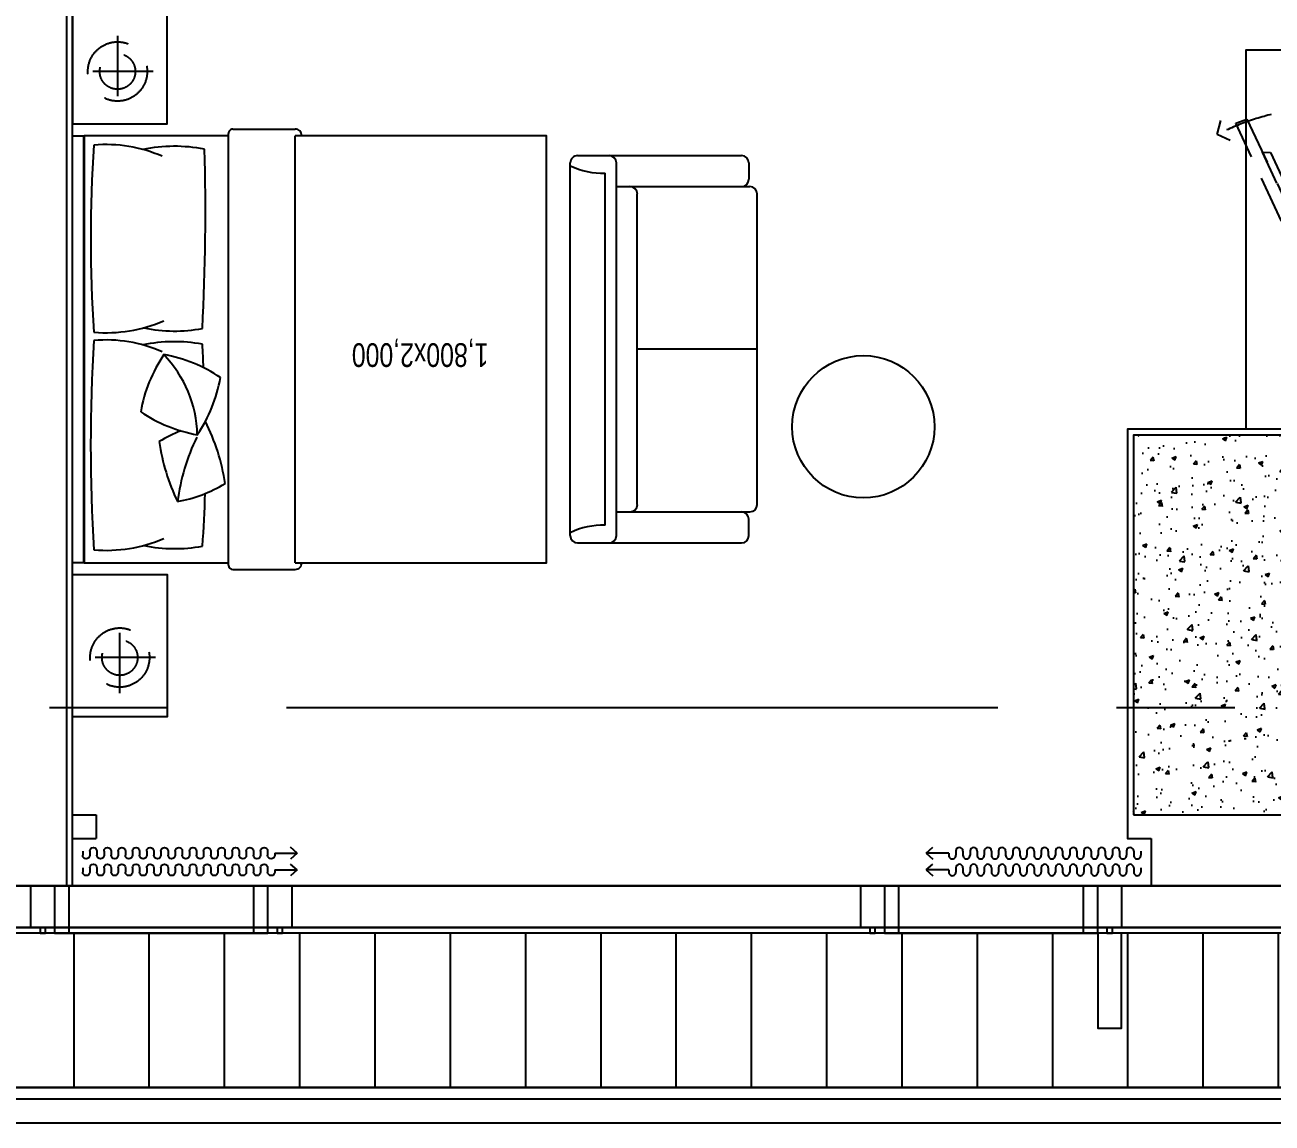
# Model space of a CAD drawing. Header units: millimetres. Extents: x 10000 to 302800, y 6800 to 229018.
# Drawn here: x 194103 to 199363, y 131187 to 135817 of the extents above; entities that cross this region are included whole.
import ezdxf
from ezdxf.enums import TextEntityAlignment as Align

# ---------------------------------------------------------------- set-up
doc = ezdxf.new("R2010")
doc.units = ezdxf.units.MM
doc.header["$LTSCALE"] = 400
doc.header["$MEASUREMENT"] = 0
for name, pattern in [('X-EXT_8F$0$DASHED', [3, 2, -1]), ('X-GRID_5~ROOF$0$CENTER2', [1.125, 0.75, -0.125, 0.125, -0.125]), ('X-ROOM TYPE-SR-1.3+1.7Bay$0$CONTINOUS', [0]), ('X-ROOM TYPE-SR-1.3+1.7Bay$0$HIDDEN', [0.375, 0.25, -0.125]), ('X-ROOM TYPE-SR-1.3+1.7Bay$0$X-ROOM TYPE-SR-3Bay$0$X-ROOM TYPE-SR-3Bay$0$HIDDEN2', [4.7625, 3.175, -1.5875])]:
    doc.linetypes.add(name, pattern=pattern)
doc.layers.get('0').update_dxf_attribs({"linetype": 'CONTINUOUS'})
for name, color, linetype in [('A-DIM1', 7, 'CONTINUOUS'), ('X-COL-8F$0$A-COL', 2, 'CONTINUOUS'), ('X-COL-8F$0$A-HAT', 252, 'CONTINUOUS'), ('X-EXT_8F$0$A-254', 254, 'CONTINUOUS'), ('X-EXT_8F$0$A-ELE3', 4, 'CONTINUOUS'), ('X-EXT_8F$0$A-ELES', 252, 'CONTINUOUS'), ('X-EXT_8F$0$A-OVHD', 7, 'X-EXT_8F$0$DASHED'), ('X-EXT_8F$0$A-WIN', 6, 'CONTINUOUS'), ('X-frame Hotel 8F$0$A-WINF', 4, 'CONTINUOUS'), ('X-GRID_5~ROOF$0$A-CEN1', 1, 'X-GRID_5~ROOF$0$CENTER2'), ('X-ROOM TYPE-SR-1.3+1.7Bay$0$.WA_Built-in_Lower', 252, 'CONTINUOUS'), ('X-ROOM TYPE-SR-1.3+1.7Bay$0$.WA_Curtain', 252, 'CONTINUOUS'), ('X-ROOM TYPE-SR-1.3+1.7Bay$0$.WA_FP_Furn', 252, 'X-ROOM TYPE-SR-1.3+1.7Bay$0$CONTINOUS'), ('X-ROOM TYPE-SR-1.3+1.7Bay$0$.WA_Furn hidden', 252, 'CONTINUOUS'), ('X-ROOM TYPE-SR-1.3+1.7Bay$0$.WA_Wall-Finish', 252, 'CONTINUOUS'), ('X-ROOM TYPE-SR-1.3+1.7Bay$0$A-WALD', 7, 'CONTINUOUS'), ('X-ROOM TYPE-SR-1.3+1.7Bay$0$X-ROOM TYPE-SR-3Bay$0$ID_FP-FURN LOOSE', 252, 'CONTINUOUS'), ('X-ROOM TYPE-SR-3Bay_8F 확장형$0$A-WALD', 7, 'CONTINUOUS')]:
    doc.layers.add(name, color=color, linetype=linetype)
doc.styles.add('X-ROOM TYPE-SR-1.3+1.7Bay$0$Hrtext', font='', dxfattribs={"width": 0.8})
doc.styles.get('X-ROOM TYPE-SR-1.3+1.7Bay$0$Hrtext').set_extended_font_data('Dotum')

# ---------------------------------------------------------------- blocks, each defined once
blk = doc.blocks.new('X-COL-8F$0$1200X1600_3~8F_C4')
at = {"layer": 'X-COL-8F$0$A-HAT'}
h = blk.add_hatch(dxfattribs=at)
h.set_pattern_fill('AR-CONC', color=256)
h.set_pattern_definition([(50, (-184198.82, -37021.2), (182.18467, -15.93909), [19.05, -209.55]), (355, (-184198.82, -37021.2), (-35.24283, 191.05664), [15.24, -167.64]), (100.451, (-184183.63, -37022.53), (146.9425, 175.11669), [16.19, -178.09]), (46.1842, (-184198.82, -36970.4), (271.07904, -42.04233), [28.575, -314.325]), (96.6356, (-184176.23, -36973.9), (237.40423, 247.42556), [24.285, -267.135]), (351.184, (-184198.82, -36970.4), (237.4046, 247.4251), [22.86, -251.46]), (21, (-184173.42, -36983.1), (151.61488, -102.26552), [19.05, -209.55]), (326, (-184173.42, -36983.1), (61.80203, 184.18797), [15.24, -167.64]), (71.4514, (-184160.78, -36991.63), (213.41649, 81.92286), [16.19, -178.09]), (37.5, (-184198.817, -37021.206), (3.088603, 84.555039), [0, -165.608, 0, -170.18, 0, -168.275]), (7.5, (-184198.82, -37021.21), (66.819663, 100.180575), [0, -97.028, 0, -161.798, 0, -64.135]), (327.5, (-184255.46, -37021.206), (135.590595, -5.728744), [0, -63.5, 0, -198.12, 0, -262.89]), (317.5, (-184280.86, -37021.21), (148.12918, 25.42649), [0, -82.55, 0, -131.572, 0, -186.69])])
h.paths.add_polyline_path([(600, 1600), (-600, 1600), (-600, 0), (600, 0)])
at = {"layer": 'X-COL-8F$0$A-COL'}
blk.add_lwpolyline([(-600, 0), (600, 0), (600, 1600), (-600, 1600)], close=True, dxfattribs=at)
blk = doc.blocks.new('X-COL-8F')
at = {"layer": 'X-COL-8F$0$A-COL'}
blk.add_blockref('X-COL-8F$0$1200X1600_3~8F_C4', (194598.8, 37021.2), dxfattribs=at)
blk = doc.blocks.new('X-frame Hotel 8F$0$frame_hotel(24Tglass)')
at = {"layer": 'X-frame Hotel 8F$0$A-WINF'}
for p, q in [((-50, 250), (50, 250)), ((-50, 74), (-50, 250)), ((50, 250), (50, 74)), ((-50, 74), (50, 74)), ((-11.5, 74), (-11.5, 50)), ((11.5, 50), (11.5, 74)), ((-11.5, 50), (11.5, 50))]:
    blk.add_line(p, q, dxfattribs=at)
blk = doc.blocks.new('X-frame Hotel 8F')
for p, q in [((190348.9, 36721.2), (189448.9, 36721.2)), ((189448.9, 36721.2), (189448.9, 36521.2)), ((189508.9, 36721.2), (189508.9, 36521.2)), ((190288.9, 36521.2), (190288.9, 36721.2)), ((190348.9, 36521.2), (190348.9, 36721.2)), ((193848.8, 36721.2), (192948.8, 36721.2)), ((192948.8, 36721.2), (192948.8, 36521.2)), ((193008.8, 36721.2), (193008.8, 36521.2)), ((193788.8, 36521.2), (193788.8, 36721.2)), ((193848.8, 36521.2), (193848.8, 36721.2)), ((189448.9, 36521.2), (190348.9, 36521.2)), ((192948.8, 36521.2), (193848.8, 36521.2))]:
    blk.add_line(p, q)
at = {"layer": 'X-frame Hotel 8F$0$A-WINF'}
blk.add_lwpolyline([(193948.8, 36521.2), (193848.8, 36521.2), (193848.8, 36121.2), (193948.8, 36121.2)], close=True, dxfattribs=at)
for p in [(189398.8, 36471.2), (190398.8, 36471.2), (192898.8, 36471.2), (193898.8, 36471.2)]:
    blk.add_blockref('X-frame Hotel 8F$0$frame_hotel(24Tglass)', p)
blk = doc.blocks.new('X-EXT_8F')
at = {"layer": 'X-EXT_8F$0$A-254'}
h = blk.add_hatch(dxfattribs=at)
h.set_pattern_fill('LINE', color=252, scale=100, angle=90)
h.set_pattern_definition([(90, (0, 0), (-317.5, 2e-14), [])])
edge = h.paths.add_edge_path()
edge.add_line((214444.8, 68021.2), (188877.6, 70521.2))
edge.add_line((188877.6, 70521.2), (174255.5, 70521.2))
edge.add_arc((174255.5, 68371.2), 2150, 90, 167)
edge.add_line((172160.6, 68854.9), (172053.9, 68392.8))
edge.add_arc((174148.8, 67909.2), 2150, 167, 180)
edge.add_line((171998.8, 67909.2), (171998.8, 38021.2))
edge.add_arc((174148.8, 38021.2), 2150, 180, 270)
edge.add_line((174148.8, 35871.2), (195098.8, 35871.2))
edge.add_line((195098.8, 35871.2), (195098.8, 36521.2))
edge.add_line((195098.8, 36521.2), (174648.8, 36521.2))
edge.add_arc((174648.8, 38021.2), 1500, 180, 270, ccw=False)
edge.add_line((173148.8, 38021.2), (173148.8, 67371.2))
edge.add_arc((174648.8, 67371.2), 1500, 90, 180, ccw=False)
edge.add_line((174648.8, 68871.2), (187974.8, 68871.2))
edge.add_line((187974.8, 68871.2), (202089.9, 68021.2))
edge.add_line((202089.9, 68021.2), (214444.8, 68021.2))
at = {"layer": 'X-EXT_8F$0$A-254', "color": 252}
blk.add_lwpolyline([(214444.8, 68021.2), (188877.6, 70521.2), (174255.5, 70521.2, 0.349216), (172160.6, 68854.9), (172053.9, 68392.8, 0.056784), (171998.8, 67909.2), (171998.8, 38021.2, 0.414214), (174148.8, 35871.2), (195098.8, 35871.2), (195098.8, 36521.2), (174648.8, 36521.2, -0.414214), (173148.8, 38021.2), (173148.8, 67371.2, -0.414214), (174648.8, 68871.2), (187974.8, 68871.2), (202089.9, 68021.2)], format="xyb", close=True, dxfattribs=at)
at = {"layer": 'X-EXT_8F$0$A-ELE3'}
blk.add_lwpolyline([(195248.8, 36521.2), (195248.8, 35721.2), (174148.8, 35721.2, -0.414214), (171848.8, 38021.2), (171848.8, 67909.2, -0.056784), (171907.8, 68426.5), (172014.4, 68888.6, -0.349216), (174255.5, 70671.2), (188898.8, 70671.2), (216098.8, 68021.2)], format="xyb", dxfattribs=at)
at = {"layer": 'X-EXT_8F$0$A-ELES', "ltscale": 10}
for points in [[(201978.6, 67827.5), (202083.9, 67821.2), (234348.8, 67821.2, -0.414214), (236148.8, 66021.2), (236148.8, 38521.2, -0.414214), (234348.8, 36721.2), (174648.8, 36721.2)], [(175648.8, 36721.2), (234348.8, 36721.2, 0.414214), (236148.8, 38521.2), (236148.8, 66021.2, 0.414214), (234348.8, 67821.2), (202089.9, 67821.2)]]:
    blk.add_lwpolyline(points, format="xyb", dxfattribs=at)
at = {"layer": 'X-EXT_8F$0$A-OVHD'}
blk.add_lwpolyline([(195248.8, 36521.2), (195248.8, 35721.2), (174648.8, 35721.2, -0.414214), (172348.8, 38021.2), (172348.8, 67371.2, -0.414214), (174648.8, 69671.2), (187998.8, 69671.2), (211948.8, 68021.2)], format="xyb", dxfattribs=at)
at = {"layer": 'X-EXT_8F$0$A-WIN'}
for points in [[(195148.8, 36521.2), (195148.8, 35821.2), (174148.8, 35821.2, -0.414214), (171948.8, 38021.2), (171948.8, 67909.2, -0.056784), (172005.2, 68404), (172111.9, 68866.1, -0.349216), (174255.5, 70571.2), (188894.3, 70571.2), (214996.2, 68021.2)], [(195098.8, 36521.2), (195098.8, 35871.2), (174148.8, 35871.2, -0.414214), (171998.8, 38021.2), (171998.8, 67909.2, -0.056784), (172053.9, 68392.8), (172160.6, 68854.9, -0.349216), (174255.5, 70521.2), (188892, 70521.2), (214444.8, 68021.2)]]:
    blk.add_lwpolyline(points, format="xyb", dxfattribs=at)
at = {"layer": 'X-EXT_8F$0$A-WIN', "ltscale": 10}
for points in [[(201990.7, 68027.2), (202089.9, 68021.2), (234348.8, 68021.2, -0.414214), (236348.8, 66021.2), (236348.8, 38521.2, -0.414214), (234348.8, 36521.2), (174648.8, 36521.2)], [(201989.2, 68003.2), (202089.2, 67997.2), (234348.8, 67997.2, -0.414214), (236324.8, 66021.2), (236324.8, 38521.2, -0.414214), (234348.8, 36545.2), (174648.8, 36545.2)], [(175648.8, 36545.2), (234348.8, 36545.2, 0.414214), (236324.8, 38521.2), (236324.8, 66021.2, 0.414214), (234348.8, 67997.2), (202089.9, 67997.2)]]:
    blk.add_lwpolyline(points, format="xyb", dxfattribs=at)
blk.add_blockref('X-frame Hotel 8F', (0, 0))
blk = doc.blocks.new('X-GRID_5~ROOF')
at = {"layer": 'X-GRID_5~ROOF$0$A-CEN1', "ltscale": 10}
blk.add_lwpolyline([(251927.3, 37471.2), (158516.9, 37471.2)], dxfattribs=at)
blk = doc.blocks.new('X-ROOM TYPE-SR-1.3+1.7Bay$0$tv')
at = {"layer": 'X-ROOM TYPE-SR-1.3+1.7Bay$0$.WA_Furn hidden', "linetype": 'Continuous', "ltscale": 200}
for points in [[(95.9, -512.5), (45.6, -512.5), (45.6, 512.5), (95.9, 512.5)], [(35.6, -363.2), (0, -326.5), (0, 326.5), (35.6, 355)]]:
    blk.add_lwpolyline(points, close=True, dxfattribs=at)
at = {"layer": 'X-ROOM TYPE-SR-1.3+1.7Bay$0$.WA_Furn hidden', "linetype": 'X-ROOM TYPE-SR-1.3+1.7Bay$0$HIDDEN', "ltscale": 2}
for points in [[(543.3, -443.9), (496, -460.9), (48.6, 495.6), (95.9, 512.5)], [(430.7, -321.3), (396, -320), (94.6, 327.7), (117.8, 352.4)]]:
    blk.add_lwpolyline(points, close=True, dxfattribs=at)
blk.add_lwpolyline([(566.3, -371.2), (622.1, -396.1), (606.5, -455.2)], dxfattribs=at)
blk.add_arc((130.7, 577.6), 1090.6, 268.1695, 296.777, dxfattribs=at)
blk = doc.blocks.new('X-ROOM TYPE-SR-1.3+1.7Bay$0$窗帘')
for p, q in [((-375, 52.9), (-375, 70.9)), ((-345, 52.9), (-345, 70.9)), ((-315, 52.9), (-315, 70.9)), ((-285, 52.9), (-285, 70.9)), ((-255, 52.9), (-255, 70.9)), ((-225, 52.9), (-225, 70.9)), ((-195, 52.9), (-195, 70.9)), ((-165, 52.9), (-165, 70.9)), ((-135, 52.9), (-135, 70.9)), ((-105, 52.9), (-105, 70.9)), ((-75, 52.9), (-75, 70.9)), ((-45, 52.9), (-45, 70.9)), ((-15, 52.9), (-15, 70.9)), ((15, 52.9), (15, 70.9)), ((45, 52.9), (45, 70.9)), ((75, 52.9), (75, 70.9)), ((105, 52.9), (105, 70.9)), ((135, 52.9), (135, 70.9)), ((165, 52.9), (165, 70.9)), ((195, 52.9), (195, 70.9)), ((225, 52.9), (225, 70.9)), ((255, 52.9), (255, 70.9)), ((285, 52.9), (285, 70.9)), ((315, 52.9), (315, 70.9)), ((345, 52.9), (345, 70.9)), ((375, 52.9), (375, 70.9)), ((405, 52.9), (405, 70.9)), ((435, 61.9), (435, 70.9)), ((435, 61.9), (530.1, 61.9)), ((530.1, 61.9), (501.5, 86.5)), ((530.1, 61.9), (501.5, 37.2)), ((-375, -18), (-375, 0)), ((-345, -18), (-345, 0)), ((-315, -18), (-315, 0)), ((-285, -18), (-285, 0)), ((-255, -18), (-255, 0)), ((-225, -18), (-225, 0)), ((-195, -18), (-195, 0)), ((-165, -18), (-165, 0)), ((-135, -18), (-135, 0)), ((-105, -18), (-105, 0)), ((-75, -18), (-75, 0)), ((-45, -18), (-45, 0)), ((-15, -18), (-15, 0)), ((15, -18), (15, 0)), ((45, -18), (45, 0)), ((75, -18), (75, 0)), ((105, -18), (105, 0)), ((135, -18), (135, 0)), ((165, -18), (165, 0)), ((195, -18), (195, 0)), ((225, -18), (225, 0)), ((255, -18), (255, 0)), ((285, -18), (285, 0)), ((315, -18), (315, 0)), ((345, -18), (345, 0)), ((375, -18), (375, 0)), ((405, -18), (405, 0)), ((435, -9), (435, 0)), ((530.1, -9), (501.5, 15.7)), ((435, -9), (530.1, -9)), ((530.1, -9), (501.5, -33.7))]:
    blk.add_line(p, q)
for centre, start, end in [((-360, 70.9), 0, 180), ((-330, 52.9), 180, 0), ((-300, 70.9), 0, 180), ((-270, 52.9), 180, 0), ((-240, 70.9), 0, 180), ((-210, 52.9), 180, 0), ((-180, 70.9), 0, 180), ((-150, 52.9), 180, 0), ((-120, 70.9), 0, 180), ((-90, 52.9), 180, 0), ((-60, 70.9), 0, 180), ((-30, 52.9), 180, 0), ((0, 70.9), 0, 180), ((30, 52.9), 180, 0), ((60, 70.9), 0, 180), ((90, 52.9), 180, 0), ((120, 70.9), 0, 180), ((150, 52.9), 180, 0), ((180, 70.9), 0, 180), ((210, 52.9), 180, 0), ((240, 70.9), 0, 180), ((270, 52.9), 180, 0), ((300, 70.9), 0, 180), ((330, 52.9), 180, 0), ((360, 70.9), 0, 180), ((390, 52.9), 180, 0), ((420, 70.9), 0, 180), ((-360, 0), 0, 180), ((-300, 0), 0, 180), ((-240, 0), 0, 180), ((-180, 0), 0, 180), ((-120, 0), 0, 180), ((-60, 0), 0, 180), ((0, 0), 0, 180), ((60, 0), 0, 180), ((120, 0), 0, 180), ((180, 0), 0, 180), ((240, 0), 0, 180), ((300, 0), 0, 180), ((360, 0), 0, 180), ((420, 0), 0, 180), ((-330, -18), 180, 0), ((-270, -18), 180, 0), ((-210, -18), 180, 0), ((-150, -18), 180, 0), ((-90, -18), 180, 0), ((-30, -18), 180, 0), ((30, -18), 180, 0), ((90, -18), 180, 0), ((150, -18), 180, 0), ((210, -18), 180, 0), ((270, -18), 180, 0), ((330, -18), 180, 0), ((390, -18), 180, 0)]:
    blk.add_arc(centre, 15, start, end)
blk = doc.blocks.new('X-ROOM TYPE-SR-1.3+1.7Bay')
at = {"layer": 'X-ROOM TYPE-SR-1.3+1.7Bay$0$.WA_FP_Furn', "ltscale": 0.2}
for p, q in [((219797.1, 66486.8), (219534.1, 66486.8)), ((219534.1, 66458.7), (219534.1, 64658.7)), ((219815.3, 66468.6), (219815.3, 64648.8)), ((217620.7, 66344.4), (217620.7, 66275.4)), ((218342.7, 66375.4), (217651.7, 66375.4)), ((218179.3, 66344.4), (218179.3, 64773.1)), ((218373.8, 66344.4), (218373.8, 64773.1)), ((218226.8, 66301.1), (218226.8, 64816.3)), ((218179.3, 66244.4), (217616.4, 66244.4)), ((217585.3, 66213.3), (217585.3, 64904.1)), ((218091, 66213.3), (218091, 64904.1)), ((217585.3, 65558.7), (218091, 65558.7)), ((218179.3, 64873.1), (217616.4, 64873.1)), ((217620.7, 64773.1), (217620.7, 64842)), ((218342.7, 64742), (217651.7, 64742)), ((219797.1, 64630.6), (219534.1, 64630.6))]:
    blk.add_line(p, q, dxfattribs=at)
for points in [[(220473.8, 67108.7), (220473.8, 66508.7), (220073.8, 66508.7), (220073.8, 67108.7)], [(220426.9, 64658.7), (220426.9, 66458.7), (220473.8, 66458.7), (220473.8, 64658.7)], [(220473.8, 64008.7), (220473.8, 64608.7), (220073.8, 64608.7), (220073.8, 64008.7)]]:
    blk.add_lwpolyline(points, close=True, dxfattribs=at)
for points in [[(219534.1, 66458.7), (218473.8, 66458.7), (218473.8, 64658.7), (219534.1, 64658.7)], [(219815.3, 64658.7), (220424.6, 64658.7), (220424.6, 66458.7), (219815.3, 66458.7)]]:
    blk.add_lwpolyline(points, dxfattribs=at)
at = {"layer": 'X-ROOM TYPE-SR-1.3+1.7Bay$0$.WA_FP_Furn', "ltscale": 300}
blk.add_lwpolyline([(215523.8, 65896.2), (215523.8, 64296.2), (215123.8, 64296.2)], dxfattribs=at)
at = {"layer": 'X-ROOM TYPE-SR-1.3+1.7Bay$0$.WA_FP_Furn', "ltscale": 0.2}
blk.add_circle((217137.7, 65885.4), 300, dxfattribs=at)
for centre, radius, start, end in [((219532.9, 66461.1), 25.8, 87.3253, 185.2996), ((219797.1, 66468.6), 18.2, 0, 90), ((223827.1, 66070), 3914.6, 175.3294, 178.5799), ((220042.1, 65764.2), 635.3, 78.2454, 100.5709), ((220331.5, 65786.6), 620, 85.2577, 113.0661), ((213401.6, 65963.2), 6995.1, 356.38288, 3.61712), ((217651.7, 66344.4), 31.1, 90, 180), ((218210.4, 66344.4), 31.1, 90, 180), ((218237.1, 66615.6), 314.7, 268.1212, 295.7378), ((218342.7, 66344.4), 31.1, 0, 90), ((217651.7, 66275.4), 31.1, 180, 270), ((217616.4, 66213.3), 31.1, 90, 180), ((218122, 66213.3), 31.1, 90, 180), ((220136.1, 65621.5), 589.1, 100.3369, 121.339), ((219154.7, 66315.2), 883.1, 334.0546, 352.5719), ((219231.6, 65819), 885.5, 8.3971, 25.5603), ((220689.7, 66252.7), 869.4, 188.4677, 206.6572), ((220463.1, 65569.4), 623.6, 145.8861, 169.9439), ((220453.8, 65932.6), 507.2, 181.5211, 223.8303), ((219840.3, 65314.1), 614.4, 55.8051, 80.0249), ((219801.2, 66451.4), 589.1, 291.3638, 301.339), ((219571.6, 65931.1), 623.6, 325.8861, 349.9439), ((220194.3, 66186.4), 614.4, 235.8051, 260.0249), ((227513.5, 65981.9), 7601, 182.60426, 183.35146), ((220044, 66188), 661.2, 259.6741, 281.6159), ((220332.3, 66112.2), 592.6, 246.4309, 274.8797), ((220331.5, 64869), 620, 85.2577, 113.0661), ((214807, 65092.4), 5589.6, 355.9534, 4.0466), ((228784.5, 64991.1), 8872, 176.8982, 181.78118), ((220042.1, 64846.6), 635.3, 78.2454, 100.5709), ((217616.4, 64904.1), 31.1, 180, 270), ((217651.7, 64842), 31.1, 90, 180), ((218122, 64904.1), 31.1, 180, 270), ((218237.1, 64501.8), 314.7, 64.2622, 91.8788), ((217651.7, 64773.1), 31.1, 180, 270), ((218210.4, 64773.1), 31.1, 180, 270), ((218342.7, 64773.1), 31.1, 270, 0), ((220044, 65364.2), 661.2, 258.9056, 281.6159), ((220332.3, 65288.4), 592.6, 246.4309, 274.8797), ((219532.9, 64656.3), 25.8, 174.7004, 272.6747), ((219797.1, 64648.8), 18.2, 270, 0.0028)]:
    blk.add_arc(centre, radius, start, end, dxfattribs=at)
at = {"layer": 'X-ROOM TYPE-SR-1.3+1.7Bay$0$.WA_Wall-Finish'}
for p, q in [((215923.9, 67621.2), (215923.9, 67821.2)), ((220473.8, 67821.2), (220473.8, 67621.2)), ((220473.8, 67621.2), (220373.8, 67621.2)), ((220373.8, 67521.2), (220373.8, 67621.2)), ((220473.8, 67521.2), (220373.8, 67521.2))]:
    blk.add_line(p, q, dxfattribs=at)
for points in [[(220473.8, 67821.2), (220473.8, 62996.2)], [(215123.8, 65896.2), (216023.9, 65896.2), (216023.9, 67621.2), (215923.9, 67621.2)]]:
    blk.add_lwpolyline(points, dxfattribs=at)
at = {"layer": 'X-ROOM TYPE-SR-1.3+1.7Bay$0$A-WALD'}
blk.add_line((220498.8, 58871.2), (220498.8, 67821.2), dxfattribs=at)
at = {"layer": 'X-ROOM TYPE-SR-1.3+1.7Bay$0$X-ROOM TYPE-SR-3Bay$0$ID_FP-FURN LOOSE', "linetype": 'X-ROOM TYPE-SR-1.3+1.7Bay$0$X-ROOM TYPE-SR-3Bay$0$X-ROOM TYPE-SR-3Bay$0$HIDDEN2', "ltscale": 0.2}
for p, q in [((220273.8, 67008.7), (220273.8, 66708.7)), ((220123.8, 66858.7), (220423.8, 66858.7)), ((220283.3, 64237.6), (220283.3, 64537.6)), ((220133.3, 64387.6), (220433.3, 64387.6))]:
    blk.add_line(p, q, dxfattribs=at)
for centre, radius in [((220273.8, 66858.7), 125), ((220273.8, 66858.7), 75), ((220283.3, 64387.6), 125), ((220283.3, 64387.6), 75)]:
    blk.add_circle(centre, radius, dxfattribs=at)
at = {"layer": 'X-ROOM TYPE-SR-1.3+1.7Bay$0$.WA_Curtain', "rotation": 2.457934184501253e-06}
blk.add_blockref('X-ROOM TYPE-SR-1.3+1.7Bay$0$窗帘', (216342.5, 67692.4), dxfattribs=at)
at = {"layer": 'X-ROOM TYPE-SR-1.3+1.7Bay$0$.WA_Curtain', "xscale": -1, "rotation": 359.9999975420656}
blk.add_blockref('X-ROOM TYPE-SR-1.3+1.7Bay$0$窗帘', (220055.2, 67692.3), dxfattribs=at)
at = {"layer": 'X-ROOM TYPE-SR-1.3+1.7Bay$0$.WA_Furn hidden', "linetype": 'X-ROOM TYPE-SR-1.3+1.7Bay$0$HIDDEN', "ltscale": 200}
blk.add_blockref('X-ROOM TYPE-SR-1.3+1.7Bay$0$tv', (215023.8, 65049.6), dxfattribs=at)
at = {"layer": 'X-ROOM TYPE-SR-1.3+1.7Bay$0$.WA_Built-in_Lower', "ltscale": 2, "style": 'X-ROOM TYPE-SR-1.3+1.7Bay$0$Hrtext', "width": 0.8}
blk.add_text('1,800x2,000', height=100, dxfattribs=at).set_placement((219007.1, 65583.3), align=Align.MIDDLE_CENTER)
blk = doc.blocks.new('X-ROOM TYPE-SR-3Bay_8F 확장형')
at = {"layer": 'X-ROOM TYPE-SR-3Bay_8F 확장형$0$A-WALD'}
blk.add_lwpolyline([(189498.8, 45671.2), (189498.8, 36721.2)], dxfattribs=at)
blk = doc.blocks.new('X-INT-HOTEL-8F')
blk.add_blockref('X-ROOM TYPE-SR-3Bay_8F 확장형', (0, 0))
at = {"rotation": 180}
blk.add_blockref('X-ROOM TYPE-SR-1.3+1.7Bay', (409997.6, 104542.4), dxfattribs=at)
blk = doc.blocks.new('X-BASE-8F')
for name in ['X-GRID_5~ROOF', 'X-EXT_8F', 'X-COL-8F']:
    blk.add_blockref(name, (0, 0))
blk.add_blockref('X-INT-HOTEL-8F', (0, 0))

msp = doc.modelspace()

# ---------------------------------------------------------------- block references
at = {"layer": 'A-DIM1'}
msp.add_blockref('X-BASE-8F', (4779.3, 95465.6), dxfattribs=at)

doc.saveas('drawing.dxf')
